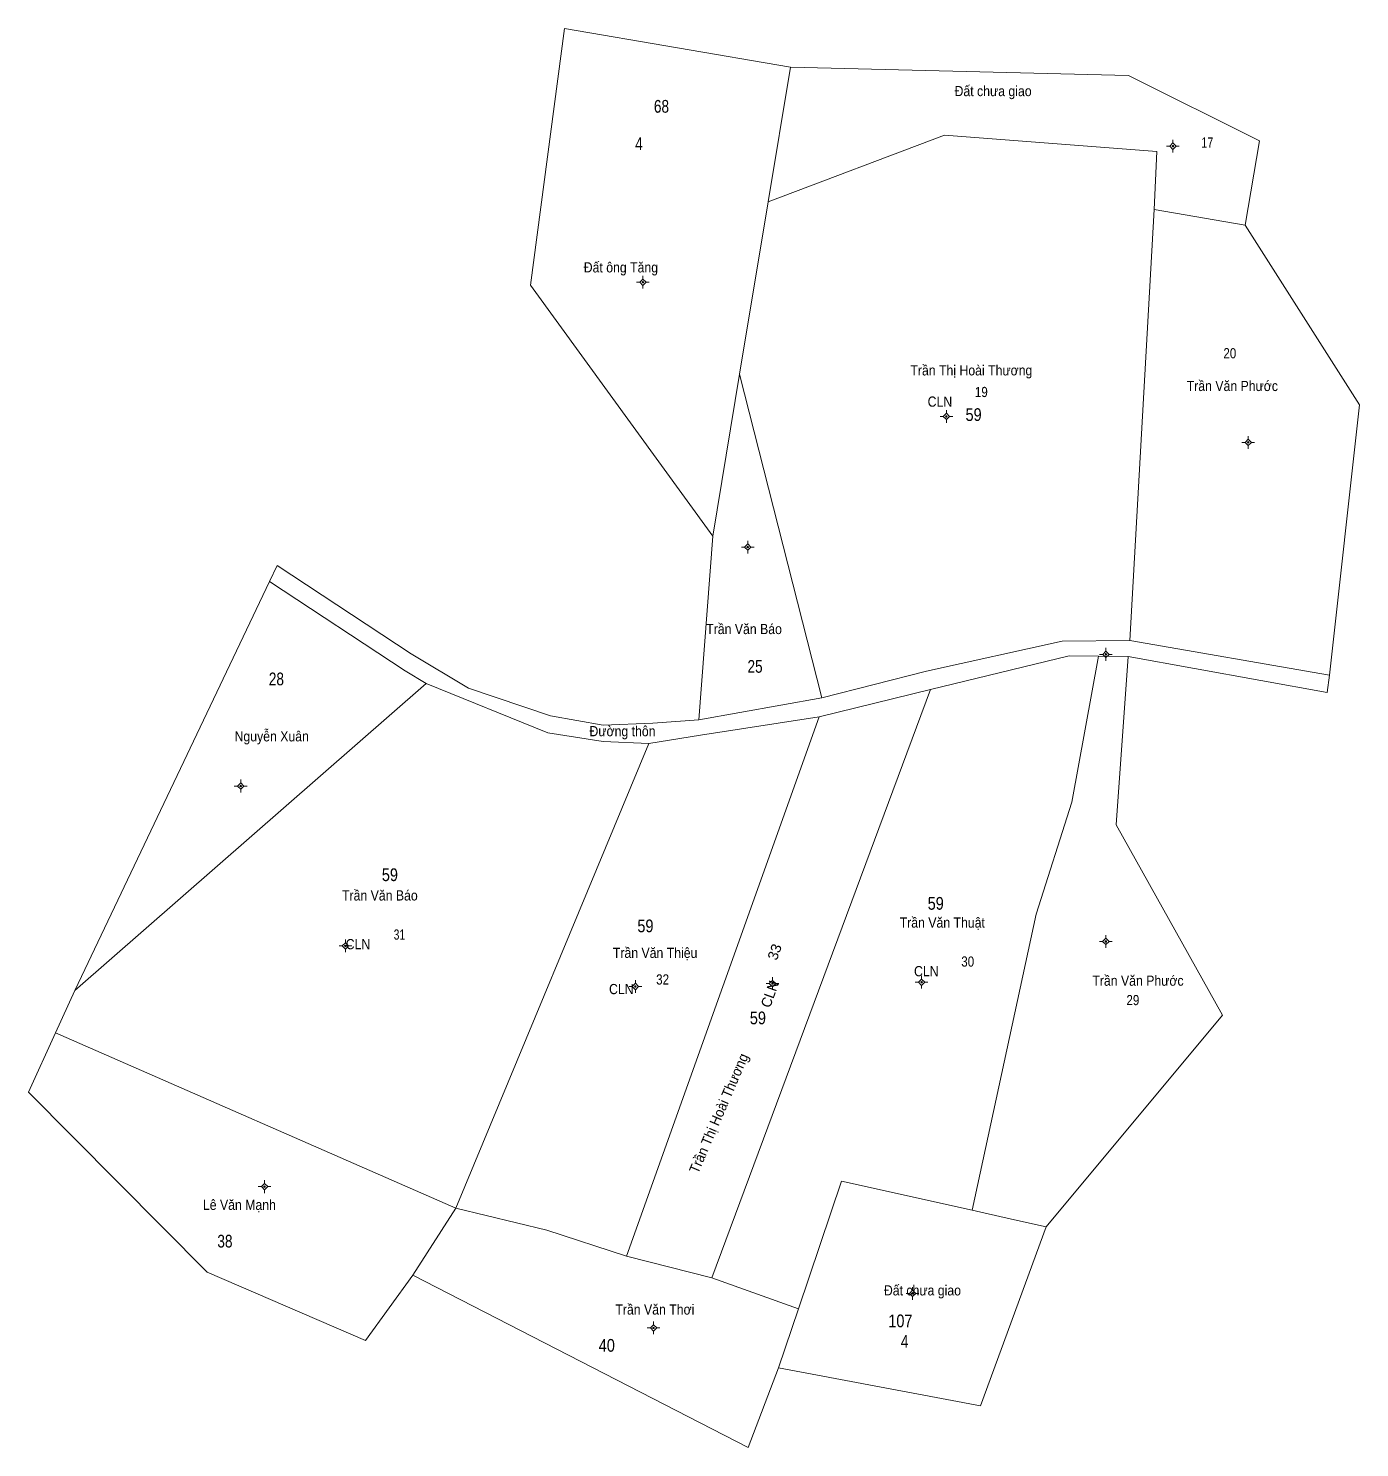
# Model space of a CAD drawing. Header units: metres. Extents: x 537114 to 539413, y 1847369 to 1850045.
# Drawn here: x 537579.2 to 537840.5, y 1848547.3 to 1848825.9 of the extents above; entities that cross this region are included whole.
import ezdxf
from ezdxf.enums import TextEntityAlignment as Align

# ---------------------------------------------------------------- set-up
doc = ezdxf.new("R2010")
doc.units = ezdxf.units.M
doc.header["$LTSCALE"] = 0.8
for name, color, linetype in [('1', 7, 'Continuous'), ('2', 7, 'Continuous'), ('3', 7, 'Continuous'), ('4', 7, 'Continuous')]:
    doc.layers.add(name, color=color, linetype=linetype)
for name, color, linetype, lineweight in [('11', 7, 'Continuous', 13), ('22', 7, 'Continuous', 13), ('5', 7, 'Continuous', 13)]:
    doc.layers.add(name, color=color, linetype=linetype, lineweight=lineweight)

msp = doc.modelspace()

# ---------------------------------------------------------------- hatches: boundary and pattern name
at = {"layer": '11'}
for points in [[(537803.9697, 1848802.74, 1), (537803.6697, 1848802.74, 1)], [(537699.9598, 1848776.04, 1), (537699.6598, 1848776.04, 1)], [(537759.5198, 1848749.69, 1), (537759.2198, 1848749.69, 1)], [(537818.7498, 1848744.6, 1), (537818.4498, 1848744.6, 1)], [(537720.5298, 1848724.06, 1), (537720.2298, 1848724.06, 1)], [(537790.8298, 1848703, 1), (537790.5298, 1848703, 1)], [(537621.0198, 1848677.16, 1), (537620.7198, 1848677.16, 1)], [(537641.5698, 1848645.78, 1), (537641.2698, 1848645.78, 1)], [(537790.8098, 1848646.65, 1), (537790.5097, 1848646.65, 1)], [(537698.4797, 1848637.82, 1), (537698.1797, 1848637.82, 1)], [(537725.3898, 1848638.39, 1), (537725.0898, 1848638.39, 1)], [(537754.6498, 1848638.65, 1), (537754.3498, 1848638.65, 1)], [(537625.6998, 1848598.53, 1), (537625.3998, 1848598.53, 1)], [(537752.8798, 1848577.58, 1), (537752.5798, 1848577.58, 1)], [(537702.0397, 1848570.81, 1), (537701.7397, 1848570.81, 1)]]:
    msp.add_hatch(color=256, dxfattribs=at).paths.add_polyline_path(points)

# ---------------------------------------------------------------- linework, layer by layer
for p, q in [((537803.82, 1848803.99), (537803.82, 1848803.37)), ((537803.19, 1848802.74), (537802.57, 1848802.74)), ((537803.82, 1848802.11), (537803.82, 1848801.49)), ((537805.07, 1848802.74), (537804.44, 1848802.74)), ((537699.19, 1848776.04), (537698.56, 1848776.04)), ((537699.81, 1848777.29), (537699.81, 1848776.67)), ((537699.81, 1848775.41), (537699.81, 1848774.79)), ((537701.06, 1848776.04), (537700.44, 1848776.04)), ((537759.37, 1848750.94), (537759.37, 1848750.31)), ((537758.75, 1848749.69), (537758.12, 1848749.69)), ((537759.37, 1848749.07), (537759.37, 1848748.44)), ((537760.62, 1848749.69), (537759.99, 1848749.69)), ((537818.6, 1848745.85), (537818.6, 1848745.23)), ((537817.97, 1848744.6), (537817.35, 1848744.6)), ((537818.6, 1848743.97), (537818.6, 1848743.35)), ((537819.85, 1848744.6), (537819.23, 1848744.6)), ((537720.38, 1848725.31), (537720.38, 1848724.69)), ((537719.75, 1848724.06), (537719.13, 1848724.06)), ((537720.38, 1848723.43), (537720.38, 1848722.81)), ((537721.63, 1848724.06), (537721.01, 1848724.06)), ((537790.06, 1848703), (537789.43, 1848703)), ((537790.68, 1848704.25), (537790.68, 1848703.63)), ((537791.93, 1848703), (537791.31, 1848703)), ((537790.68, 1848702.37), (537790.68, 1848701.75)), ((537620.87, 1848678.41), (537620.87, 1848677.79)), ((537620.25, 1848677.16), (537619.62, 1848677.16)), ((537620.87, 1848676.53), (537620.87, 1848675.91)), ((537622.12, 1848677.16), (537621.49, 1848677.16)), ((537790.66, 1848647.9), (537790.66, 1848647.27)), ((537640.8, 1848645.78), (537640.17, 1848645.78)), ((537641.42, 1848647.03), (537641.42, 1848646.41)), ((537641.42, 1848645.15), (537641.42, 1848644.53)), ((537642.67, 1848645.78), (537642.05, 1848645.78)), ((537790.03, 1848646.65), (537789.41, 1848646.65)), ((537790.66, 1848646.03), (537790.66, 1848645.4)), ((537791.91, 1848646.65), (537791.29, 1848646.65)), ((537698.33, 1848639.07), (537698.33, 1848638.45)), ((537725.24, 1848639.64), (537725.24, 1848639.01)), ((537754.5, 1848639.9), (537754.5, 1848639.27)), ((537697.7, 1848637.82), (537697.08, 1848637.82)), ((537698.33, 1848637.19), (537698.33, 1848636.57)), ((537699.58, 1848637.82), (537698.95, 1848637.82)), ((537724.61, 1848638.39), (537723.99, 1848638.39)), ((537725.24, 1848637.77), (537725.24, 1848637.14)), ((537726.49, 1848638.39), (537725.87, 1848638.39)), ((537753.87, 1848638.65), (537753.25, 1848638.65)), ((537754.5, 1848638.03), (537754.5, 1848637.4)), ((537755.75, 1848638.65), (537755.13, 1848638.65)), ((537624.93, 1848598.53), (537624.3, 1848598.53)), ((537625.55, 1848599.78), (537625.55, 1848599.15)), ((537625.55, 1848597.91), (537625.55, 1848597.28)), ((537626.8, 1848598.53), (537626.18, 1848598.53)), ((537752.11, 1848577.58), (537751.48, 1848577.58)), ((537752.73, 1848578.83), (537752.73, 1848578.21)), ((537753.98, 1848577.58), (537753.35, 1848577.58)), ((537752.73, 1848576.95), (537752.73, 1848576.33)), ((537701.89, 1848572.06), (537701.89, 1848571.43)), ((537701.27, 1848570.81), (537700.64, 1848570.81)), ((537701.89, 1848570.19), (537701.89, 1848569.56)), ((537703.14, 1848570.81), (537702.51, 1848570.81))]:
    msp.add_line(p, q, dxfattribs=at)
for points in [[(537803.82, 1848803.37), (537803.19, 1848802.74), (537803.82, 1848802.11), (537804.44, 1848802.74)], [(537699.81, 1848776.67), (537699.19, 1848776.04), (537699.81, 1848775.41), (537700.44, 1848776.04)], [(537759.37, 1848750.31), (537758.75, 1848749.69), (537759.37, 1848749.07), (537759.99, 1848749.69)], [(537818.6, 1848745.23), (537817.97, 1848744.6), (537818.6, 1848743.97), (537819.23, 1848744.6)], [(537720.38, 1848724.69), (537719.75, 1848724.06), (537720.38, 1848723.43), (537721.01, 1848724.06)], [(537790.68, 1848703.63), (537790.06, 1848703), (537790.68, 1848702.37), (537791.31, 1848703)], [(537620.87, 1848677.79), (537620.25, 1848677.16), (537620.87, 1848676.53), (537621.49, 1848677.16)], [(537790.66, 1848647.27), (537790.03, 1848646.65), (537790.66, 1848646.03), (537791.29, 1848646.65)], [(537641.42, 1848646.41), (537640.8, 1848645.78), (537641.42, 1848645.15), (537642.05, 1848645.78)], [(537725.24, 1848639.01), (537724.61, 1848638.39), (537725.24, 1848637.77), (537725.87, 1848638.39)], [(537754.5, 1848639.27), (537753.87, 1848638.65), (537754.5, 1848638.03), (537755.13, 1848638.65)], [(537698.33, 1848638.45), (537697.7, 1848637.82), (537698.33, 1848637.19), (537698.95, 1848637.82)], [(537625.55, 1848599.15), (537624.93, 1848598.53), (537625.55, 1848597.91), (537626.18, 1848598.53)], [(537752.73, 1848578.21), (537752.11, 1848577.58), (537752.73, 1848576.95), (537753.35, 1848577.58)], [(537701.89, 1848571.43), (537701.27, 1848570.81), (537701.89, 1848570.19), (537702.51, 1848570.81)]]:
    msp.add_lwpolyline(points, close=True, dxfattribs=at)
for centre in [(537803.8197, 1848802.74), (537699.8098, 1848776.04), (537759.3698, 1848749.69), (537818.5998, 1848744.6), (537720.3798, 1848724.06), (537790.6798, 1848703), (537620.8698, 1848677.16), (537641.4198, 1848645.78), (537790.6597, 1848646.65), (537698.3297, 1848637.82), (537725.2398, 1848638.39), (537754.4998, 1848638.65), (537625.5498, 1848598.53), (537752.7298, 1848577.58), (537701.8897, 1848570.81)]:
    msp.add_circle(centre, 0.15, dxfattribs=at)
at = {"layer": '22'}
for p, q in [((537834.56, 1848698.9), (537795.39, 1848705.7)), ((537789.24, 1848702.66), (537795.03, 1848702.6)), ((537734.39, 1848690.72), (537756.25, 1848696.12)), ((537734.9, 1848694.47), (537710.79, 1848690.14))]:
    msp.add_line(p, q, dxfattribs=at)
for points in [[(537710.79, 1848690.14), (537701.77, 1848689.49), (537692.04, 1848689.13), (537681.7, 1848690.92), (537665.56, 1848696.37), (537654.31, 1848703.11), (537628.05, 1848720.46), (537626.55, 1848717.32)], [(537626.55, 1848717.32), (537653.15, 1848699.8), (537657.27, 1848697.25)], [(537734.9, 1848694.47), (537755.44, 1848699.67), (537782.1, 1848705.6), (537795.39, 1848705.7)], [(537756.25, 1848696.12), (537783.45, 1848702.72), (537789.24, 1848702.66)], [(537795.03, 1848702.6), (537834.1, 1848695.49), (537834.56, 1848698.9)], [(537657.27, 1848697.25), (537681.16, 1848687.61), (537692.02, 1848685.91), (537700.96, 1848685.53)], [(537700.96, 1848685.53), (537711.1, 1848687.14), (537734.39, 1848690.72)]]:
    msp.add_lwpolyline(points, dxfattribs=at)
at = {"layer": '5'}
for p, q in [((537718.79, 1848757.97), (537724.39, 1848791.79)), ((537795.39, 1848705.7), (537800.11, 1848790.31)), ((537800.11, 1848790.31), (537818, 1848787.24)), ((537713.53, 1848726.21), (537718.79, 1848757.97)), ((537718.79, 1848757.97), (537734.9, 1848694.47)), ((537713.53, 1848726.21), (537710.79, 1848690.14)), ((537626.55, 1848717.32), (537588.34, 1848637.01)), ((537588.34, 1848637.01), (537657.27, 1848697.25)), ((537700.96, 1848685.53), (537663.11, 1848594.3)), ((537584.56, 1848628.75), (537588.34, 1848637.01)), ((537663.11, 1848594.3), (537584.56, 1848628.75)), ((537654.63, 1848581.14), (537663.11, 1848594.3)), ((537726.41, 1848562.98), (537730.32, 1848574.58))]:
    msp.add_line(p, q, dxfattribs=at)
for points in [[(537713.53, 1848726.21), (537677.77, 1848775.48), (537684.4, 1848825.86), (537728.77, 1848818.24)], [(537800.11, 1848790.31), (537800.64, 1848801.68), (537758.99, 1848804.92), (537724.39, 1848791.79), (537728.77, 1848818.24)], [(537728.77, 1848818.24), (537795.13, 1848816.63), (537820.8, 1848803.78), (537818, 1848787.24)], [(537818, 1848787.24), (537840.46, 1848752), (537834.56, 1848698.9)], [(537789.24, 1848702.66), (537784, 1848674), (537777, 1848652), (537764.41, 1848593.89)], [(537778.93, 1848590.65), (537813.55, 1848632.19), (537792.7, 1848669.51), (537795.03, 1848702.6)], [(537756.25, 1848696.12), (537713.33, 1848580.66), (537730.32, 1848574.58)], [(537734.39, 1848690.72), (537696.59, 1848584.91), (537713.33, 1848580.66)], [(537584.56, 1848628.75), (537579.21, 1848617.07), (537614.31, 1848581.74), (537645.37, 1848568.31), (537654.63, 1848581.14)], [(537730.32, 1848574.58), (537738.75, 1848599.62), (537764.41, 1848593.89)], [(537696.59, 1848584.91), (537680.93, 1848590), (537663.11, 1848594.3)], [(537764.41, 1848593.89), (537772.16, 1848592.16), (537778.93, 1848590.65)], [(537726.41, 1848562.98), (537766.03, 1848555.54), (537778.93, 1848590.65)], [(537654.63, 1848581.14), (537720.45, 1848547.31), (537726.41, 1848562.98)]]:
    msp.add_lwpolyline(points, dxfattribs=at)

# ---------------------------------------------------------------- texts
at = {"layer": '1', "width": 0.9}
for s, p in [('Đất chưa giao', (537768.53, 1848812.56)), ('Đất ông Tăng', (537695.49, 1848777.96)), ('Trần Thị Hoài Thương', (537764.265, 1848757.75)), ('Trần Văn Phước', (537815.485, 1848754.68)), ('Trần Văn Báo', (537719.66, 1848706.98)), ('Đường thôn', (537695.8, 1848686.93)), ('Nguyễn Xuân', (537626.965, 1848685.92)), ('Trần Văn Báo', (537648.19, 1848654.69)), ('Trần Văn Thuật', (537758.56, 1848649.36)), ('Trần Văn Thiệu', (537702.21, 1848643.42)), ('Trần Văn Phước', (537796.965, 1848637.96)), ('Lê Văn Mạnh', (537620.62, 1848593.96)), ('Đất chưa giao', (537754.67, 1848577.18)), ('Trần Văn Thơi', (537702.155, 1848573.42))]:
    msp.add_text(s, height=2, dxfattribs=at).set_placement(p, align=Align.CENTER)
at = {"layer": '1', "width": 0.95}
msp.add_text('Trần Thị Hoài Thương', height=2, rotation=66.801, dxfattribs=at).set_placement((537715.6119, 1848612.5411), align=Align.CENTER)
at = {"layer": '2'}
for s, height, width, p in [('68', 2.5, 0.8, (537703.45, 1848809.31)), ('17', 2, 0.8, (537810.565, 1848802.46)), ('20', 2, 0.85, (537814.99, 1848761.1)), ('19', 2, 0.85, (537766.225, 1848753.5)), ('25', 2.5, 0.8, (537721.82, 1848699.39)), ('28', 2.5, 0.8, (537627.88, 1848696.93)), ('31', 2, 0.75, (537652.02, 1848647.01)), ('30', 2, 0.85, (537763.55, 1848641.71)), ('32', 2, 0.85, (537703.675, 1848638.2)), ('29', 2, 0.85, (537795.965, 1848634.15)), ('38', 2.5, 0.8, (537617.78, 1848586.58)), ('107', 2.5, 0.85, (537750.34, 1848570.93)), ('40', 2.5, 0.85, (537692.725, 1848566.13))]:
    msp.add_text(s, height=height, dxfattribs=dict(at, width=width)).set_placement(p, align=Align.CENTER)
at = {"layer": '2', "width": 1.05}
msp.add_text('33', height=2, rotation=70.341, dxfattribs=at).set_placement((537726.5982, 1848644.2586), align=Align.CENTER)
at = {"layer": '3', "width": 0.9}
for p in [(537761.17, 1848751.61), (537646.97, 1848645.12), (537758.5, 1848639.82), (537698.65, 1848636.31)]:
    msp.add_text('CLN ', height=2, dxfattribs=at).set_placement(p, align=Align.RIGHT)
at = {"layer": '3'}
msp.add_text('CLN ', height=2, rotation=70.341, dxfattribs=at).set_placement((537726.8067, 1848639.2072), align=Align.RIGHT)
at = {"layer": '4'}
for s, width, p in [('4', 0.8, (537699.03, 1848801.98)), ('59', 0.85, (537764.705, 1848748.81)), ('59', 0.85, (537650.155, 1848658.5)), ('59', 0.85, (537757.275, 1848652.88)), ('59', 0.85, (537700.305, 1848648.46)), ('59', 0.85, (537722.375, 1848630.4)), ('4', 0.8, (537751.17, 1848566.91))]:
    msp.add_text(s, height=2.5, dxfattribs=dict(at, width=width)).set_placement(p, align=Align.CENTER)

doc.saveas('drawing.dxf')
